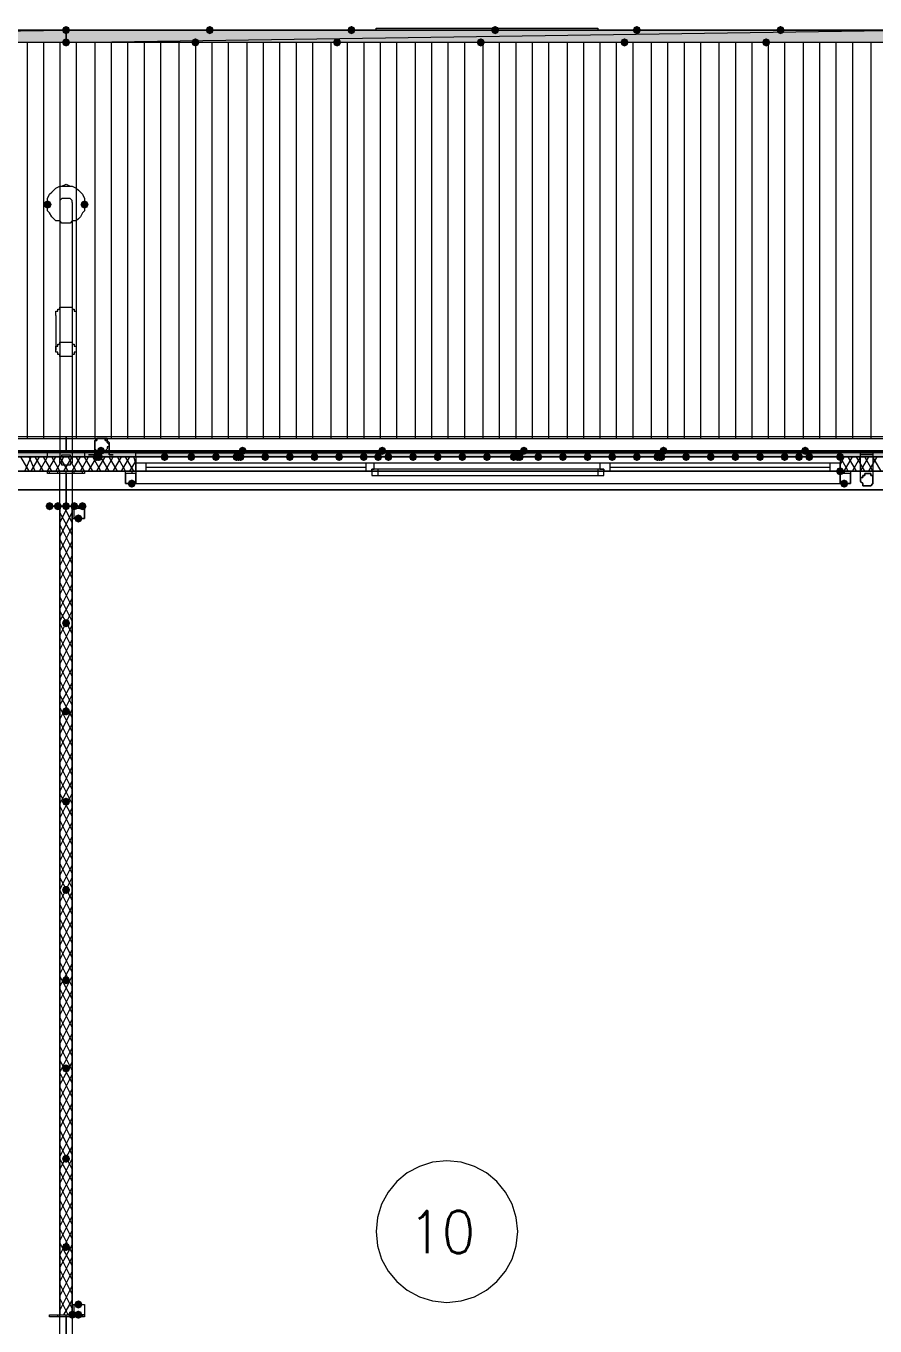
# Model space of a CAD drawing. Header units: millimetres. Extents: x 0 to 420, y 0 to 297.
# Drawn here: x 311.98 to 329.48, y 204.62 to 231.44 of the extents above; entities that cross this region are included whole.
import ezdxf

# ---------------------------------------------------------------- set-up
doc = ezdxf.new("R2010")
doc.units = ezdxf.units.MM
doc.styles.get("Standard").update_dxf_attribs({"font": 'STANDARD'})

msp = doc.modelspace()

# ---------------------------------------------------------------- hatches: boundary and pattern name
h = msp.add_hatch(color=7)
h.paths.add_polyline_path([(312.801, 231.097667), (295.402, 231.097667), (312.801, 231.351667)], flags=0)
h.paths.add_polyline_path([(295.402, 231.097667), (312.801, 231.351667), (295.402, 231.351667)], flags=0)
for color, points in [(254, [(312.885667, 231.351667), (312.860796, 231.291871), (312.801, 231.267), (312.741204, 231.291871), (312.716333, 231.351667), (312.741204, 231.411462), (312.801, 231.436333), (312.860796, 231.411463)]), (254, [(312.885667, 231.097667), (312.860796, 231.037871), (312.801, 231.013), (312.741204, 231.037871), (312.716333, 231.097667), (312.741204, 231.157462), (312.801, 231.182333), (312.860796, 231.157463)]), (254, [(315.552667, 231.097667), (315.527796, 231.037871), (315.468, 231.013), (315.408204, 231.037871), (315.383333, 231.097667), (315.408204, 231.157462), (315.468, 231.182333), (315.527796, 231.157463)]), (254, [(315.849, 231.351667), (315.824129, 231.291871), (315.764333, 231.267), (315.704538, 231.291871), (315.679667, 231.351667), (315.704537, 231.411462), (315.764333, 231.436333), (315.824129, 231.411463)]), (254, [(318.473667, 231.097667), (318.448796, 231.037871), (318.389, 231.013), (318.329204, 231.037871), (318.304333, 231.097667), (318.329204, 231.157462), (318.389, 231.182333), (318.448796, 231.157463)]), (254, [(318.77, 231.351667), (318.745129, 231.291871), (318.685333, 231.267), (318.625538, 231.291871), (318.600667, 231.351667), (318.625537, 231.411462), (318.685333, 231.436333), (318.745129, 231.411463)]), (254, [(321.437, 231.097667), (321.412129, 231.037871), (321.352333, 231.013), (321.292537, 231.037871), (321.267667, 231.097667), (321.292537, 231.157462), (321.352333, 231.182333), (321.412129, 231.157463)]), (254, [(321.733333, 231.351667), (321.708463, 231.291871), (321.648667, 231.267), (321.588871, 231.291871), (321.564, 231.351667), (321.588871, 231.411462), (321.648667, 231.436333), (321.708462, 231.411463)]), (254, [(324.400333, 231.097667), (324.375463, 231.037871), (324.315667, 231.013), (324.255871, 231.037871), (324.231, 231.097667), (324.255871, 231.157462), (324.315667, 231.182333), (324.375462, 231.157463)]), (254, [(324.654333, 231.351667), (324.629462, 231.291871), (324.569667, 231.267), (324.509871, 231.291871), (324.485, 231.351667), (324.509871, 231.411462), (324.569667, 231.436333), (324.629462, 231.411463)]), (254, [(327.321333, 231.097667), (327.296462, 231.037871), (327.236667, 231.013), (327.176871, 231.037871), (327.152, 231.097667), (327.176871, 231.157462), (327.236667, 231.182333), (327.296462, 231.157463)]), (254, [(327.617667, 231.351667), (327.592796, 231.291871), (327.533, 231.267), (327.473204, 231.291871), (327.448333, 231.351667), (327.473204, 231.411462), (327.533, 231.436333), (327.592796, 231.411463)]), (7, [(312.504667, 227.753333), (312.479796, 227.693537), (312.42, 227.668667), (312.360204, 227.693537), (312.335333, 227.753333), (312.360204, 227.813129), (312.42, 227.838), (312.479796, 227.813129)]), (7, [(313.266667, 227.753333), (313.241796, 227.693537), (313.182, 227.668667), (313.122204, 227.693537), (313.097333, 227.753333), (313.122204, 227.813129), (313.182, 227.838), (313.241796, 227.813129)]), (254, [(313.520667, 222.546333), (313.495796, 222.486537), (313.436, 222.461667), (313.376204, 222.486537), (313.351333, 222.546333), (313.376204, 222.606129), (313.436, 222.631), (313.495796, 222.606129)]), (254, [(313.520667, 222.546333), (313.495796, 222.486537), (313.436, 222.461667), (313.376204, 222.486537), (313.351333, 222.546333), (313.376204, 222.606129), (313.436, 222.631), (313.495796, 222.606129)]), (254, [(313.563, 222.546333), (313.538129, 222.486537), (313.478333, 222.461667), (313.418537, 222.486537), (313.393667, 222.546333), (313.418537, 222.606129), (313.478333, 222.631), (313.538129, 222.606129)]), (254, [(313.605333, 222.673333), (313.580462, 222.613537), (313.520667, 222.588667), (313.460871, 222.613537), (313.436, 222.673333), (313.460871, 222.733129), (313.520667, 222.758), (313.580462, 222.733129)]), (7, [(314.917667, 222.546333), (314.892796, 222.486537), (314.833, 222.461667), (314.773204, 222.486537), (314.748333, 222.546333), (314.773204, 222.606129), (314.833, 222.631), (314.892796, 222.606129)]), (7, [(315.468, 222.546333), (315.443129, 222.486537), (315.383333, 222.461667), (315.323538, 222.486537), (315.298667, 222.546333), (315.323537, 222.606129), (315.383333, 222.631), (315.443129, 222.606129)]), (7, [(315.976, 222.546333), (315.951129, 222.486537), (315.891333, 222.461667), (315.831537, 222.486537), (315.806667, 222.546333), (315.831537, 222.606129), (315.891333, 222.631), (315.951129, 222.606129)]), (254, [(316.399333, 222.546333), (316.374462, 222.486537), (316.314667, 222.461667), (316.254871, 222.486537), (316.23, 222.546333), (316.254871, 222.606129), (316.314667, 222.631), (316.374462, 222.606129)]), (254, [(316.441667, 222.546333), (316.416796, 222.486537), (316.357, 222.461667), (316.297204, 222.486537), (316.272333, 222.546333), (316.297204, 222.606129), (316.357, 222.631), (316.416796, 222.606129)]), (254, [(316.441667, 222.546333), (316.416796, 222.486537), (316.357, 222.461667), (316.297204, 222.486537), (316.272333, 222.546333), (316.297204, 222.606129), (316.357, 222.631), (316.416796, 222.606129)]), (7, [(316.484, 222.546333), (316.459129, 222.486537), (316.399333, 222.461667), (316.339538, 222.486537), (316.314667, 222.546333), (316.339537, 222.606129), (316.399333, 222.631), (316.459129, 222.606129)]), (254, [(316.526333, 222.673333), (316.501463, 222.613537), (316.441667, 222.588667), (316.381871, 222.613537), (316.357, 222.673333), (316.381871, 222.733129), (316.441667, 222.758), (316.501462, 222.733129)]), (7, [(316.992, 222.546333), (316.967129, 222.486537), (316.907333, 222.461667), (316.847538, 222.486537), (316.822667, 222.546333), (316.847537, 222.606129), (316.907333, 222.631), (316.967129, 222.606129)]), (7, [(317.5, 222.546333), (317.475129, 222.486537), (317.415333, 222.461667), (317.355537, 222.486537), (317.330667, 222.546333), (317.355537, 222.606129), (317.415333, 222.631), (317.475129, 222.606129)]), (7, [(318.008, 222.546333), (317.983129, 222.486537), (317.923333, 222.461667), (317.863538, 222.486537), (317.838667, 222.546333), (317.863537, 222.606129), (317.923333, 222.631), (317.983129, 222.606129)]), (7, [(318.516, 222.546333), (318.491129, 222.486537), (318.431333, 222.461667), (318.371537, 222.486537), (318.346667, 222.546333), (318.371537, 222.606129), (318.431333, 222.631), (318.491129, 222.606129)]), (7, [(319.024, 222.546333), (318.999129, 222.486537), (318.939333, 222.461667), (318.879537, 222.486537), (318.854667, 222.546333), (318.879537, 222.606129), (318.939333, 222.631), (318.999129, 222.606129)]), (254, [(319.320333, 222.546333), (319.295462, 222.486537), (319.235667, 222.461667), (319.175871, 222.486537), (319.151, 222.546333), (319.175871, 222.606129), (319.235667, 222.631), (319.295462, 222.606129)]), (254, [(319.320333, 222.546333), (319.295462, 222.486537), (319.235667, 222.461667), (319.175871, 222.486537), (319.151, 222.546333), (319.175871, 222.606129), (319.235667, 222.631), (319.295462, 222.606129)]), (254, [(319.320333, 222.546333), (319.295462, 222.486537), (319.235667, 222.461667), (319.175871, 222.486537), (319.151, 222.546333), (319.175871, 222.606129), (319.235667, 222.631), (319.295462, 222.606129)]), (254, [(319.405, 222.673333), (319.380129, 222.613537), (319.320333, 222.588667), (319.260538, 222.613537), (319.235667, 222.673333), (319.260537, 222.733129), (319.320333, 222.758), (319.380129, 222.733129)]), (7, [(319.532, 222.546333), (319.507129, 222.486537), (319.447333, 222.461667), (319.387538, 222.486537), (319.362667, 222.546333), (319.387537, 222.606129), (319.447333, 222.631), (319.507129, 222.606129)]), (7, [(320.04, 222.546333), (320.015129, 222.486537), (319.955333, 222.461667), (319.895538, 222.486537), (319.870667, 222.546333), (319.895537, 222.606129), (319.955333, 222.631), (320.015129, 222.606129)]), (7, [(320.548, 222.546333), (320.523129, 222.486537), (320.463333, 222.461667), (320.403537, 222.486537), (320.378667, 222.546333), (320.403537, 222.606129), (320.463333, 222.631), (320.523129, 222.606129)]), (7, [(321.056, 222.546333), (321.031129, 222.486537), (320.971333, 222.461667), (320.911538, 222.486537), (320.886667, 222.546333), (320.911537, 222.606129), (320.971333, 222.631), (321.031129, 222.606129)]), (7, [(321.564, 222.546333), (321.539129, 222.486537), (321.479333, 222.461667), (321.419537, 222.486537), (321.394667, 222.546333), (321.419537, 222.606129), (321.479333, 222.631), (321.539129, 222.606129)]), (7, [(322.114333, 222.546333), (322.089462, 222.486537), (322.029667, 222.461667), (321.969871, 222.486537), (321.945, 222.546333), (321.969871, 222.606129), (322.029667, 222.631), (322.089462, 222.606129)]), (254, [(322.199, 222.546333), (322.174129, 222.486537), (322.114333, 222.461667), (322.054537, 222.486537), (322.029667, 222.546333), (322.054537, 222.606129), (322.114333, 222.631), (322.174129, 222.606129)]), (254, [(322.241333, 222.546333), (322.216462, 222.486537), (322.156667, 222.461667), (322.096871, 222.486537), (322.072, 222.546333), (322.096871, 222.606129), (322.156667, 222.631), (322.216462, 222.606129)]), (254, [(322.241333, 222.546333), (322.216462, 222.486537), (322.156667, 222.461667), (322.096871, 222.486537), (322.072, 222.546333), (322.096871, 222.606129), (322.156667, 222.631), (322.216462, 222.606129)]), (254, [(322.326, 222.673333), (322.301129, 222.613537), (322.241333, 222.588667), (322.181537, 222.613537), (322.156667, 222.673333), (322.181537, 222.733129), (322.241333, 222.758), (322.301129, 222.733129)]), (7, [(322.622333, 222.546333), (322.597462, 222.486537), (322.537667, 222.461667), (322.477871, 222.486537), (322.453, 222.546333), (322.477871, 222.606129), (322.537667, 222.631), (322.597462, 222.606129)]), (7, [(323.130333, 222.546333), (323.105462, 222.486537), (323.045667, 222.461667), (322.985871, 222.486537), (322.961, 222.546333), (322.985871, 222.606129), (323.045667, 222.631), (323.105462, 222.606129)]), (7, [(323.638333, 222.546333), (323.613462, 222.486537), (323.553667, 222.461667), (323.493871, 222.486537), (323.469, 222.546333), (323.493871, 222.606129), (323.553667, 222.631), (323.613462, 222.606129)]), (7, [(324.146333, 222.546333), (324.121463, 222.486537), (324.061667, 222.461667), (324.001871, 222.486537), (323.977, 222.546333), (324.001871, 222.606129), (324.061667, 222.631), (324.121462, 222.606129)]), (7, [(324.654333, 222.546333), (324.629462, 222.486537), (324.569667, 222.461667), (324.509871, 222.486537), (324.485, 222.546333), (324.509871, 222.606129), (324.569667, 222.631), (324.629462, 222.606129)]), (254, [(325.077667, 222.546333), (325.052796, 222.486537), (324.993, 222.461667), (324.933204, 222.486537), (324.908333, 222.546333), (324.933204, 222.606129), (324.993, 222.631), (325.052796, 222.606129)]), (254, [(325.12, 222.546333), (325.095129, 222.486537), (325.035333, 222.461667), (324.975537, 222.486537), (324.950667, 222.546333), (324.975537, 222.606129), (325.035333, 222.631), (325.095129, 222.606129)]), (254, [(325.12, 222.546333), (325.095129, 222.486537), (325.035333, 222.461667), (324.975537, 222.486537), (324.950667, 222.546333), (324.975537, 222.606129), (325.035333, 222.631), (325.095129, 222.606129)]), (7, [(325.162333, 222.546333), (325.137462, 222.486537), (325.077667, 222.461667), (325.017871, 222.486537), (324.993, 222.546333), (325.017871, 222.606129), (325.077667, 222.631), (325.137462, 222.606129)]), (254, [(325.204667, 222.673333), (325.179796, 222.613537), (325.12, 222.588667), (325.060204, 222.613537), (325.035333, 222.673333), (325.060204, 222.733129), (325.12, 222.758), (325.179796, 222.733129)]), (7, [(325.670333, 222.546333), (325.645463, 222.486537), (325.585667, 222.461667), (325.525871, 222.486537), (325.501, 222.546333), (325.525871, 222.606129), (325.585667, 222.631), (325.645462, 222.606129)]), (7, [(326.178333, 222.546333), (326.153462, 222.486537), (326.093667, 222.461667), (326.033871, 222.486537), (326.009, 222.546333), (326.033871, 222.606129), (326.093667, 222.631), (326.153462, 222.606129)]), (7, [(326.686333, 222.546333), (326.661462, 222.486537), (326.601667, 222.461667), (326.541871, 222.486537), (326.517, 222.546333), (326.541871, 222.606129), (326.601667, 222.631), (326.661462, 222.606129)]), (7, [(327.194333, 222.546333), (327.169462, 222.486537), (327.109667, 222.461667), (327.049871, 222.486537), (327.025, 222.546333), (327.049871, 222.606129), (327.109667, 222.631), (327.169462, 222.606129)]), (7, [(327.702333, 222.546333), (327.677462, 222.486537), (327.617667, 222.461667), (327.557871, 222.486537), (327.533, 222.546333), (327.557871, 222.606129), (327.617667, 222.631), (327.677462, 222.606129)]), (254, [(327.998667, 222.546333), (327.973796, 222.486537), (327.914, 222.461667), (327.854204, 222.486537), (327.829333, 222.546333), (327.854204, 222.606129), (327.914, 222.631), (327.973796, 222.606129)]), (254, [(327.998667, 222.546333), (327.973796, 222.486537), (327.914, 222.461667), (327.854204, 222.486537), (327.829333, 222.546333), (327.854204, 222.606129), (327.914, 222.631), (327.973796, 222.606129)]), (254, [(327.998667, 222.546333), (327.973796, 222.486537), (327.914, 222.461667), (327.854204, 222.486537), (327.829333, 222.546333), (327.854204, 222.606129), (327.914, 222.631), (327.973796, 222.606129)]), (254, [(328.125667, 222.673333), (328.100796, 222.613537), (328.041, 222.588667), (327.981204, 222.613537), (327.956333, 222.673333), (327.981204, 222.733129), (328.041, 222.758), (328.100796, 222.733129)]), (7, [(328.210333, 222.546333), (328.185462, 222.486537), (328.125667, 222.461667), (328.065871, 222.486537), (328.041, 222.546333), (328.065871, 222.606129), (328.125667, 222.631), (328.185462, 222.606129)]), (7, [(328.845333, 222.546333), (328.820462, 222.486537), (328.760667, 222.461667), (328.700871, 222.486537), (328.676, 222.546333), (328.700871, 222.606129), (328.760667, 222.631), (328.820462, 222.606129)]), (7, [(328.845333, 222.25), (328.820462, 222.190204), (328.760667, 222.165333), (328.700871, 222.190204), (328.676, 222.25), (328.700871, 222.309796), (328.760667, 222.334667), (328.820462, 222.309796)]), (7, [(314.240333, 221.996), (314.215463, 221.936204), (314.155667, 221.911333), (314.095871, 221.936204), (314.071, 221.996), (314.095871, 222.055796), (314.155667, 222.080667), (314.215462, 222.055796)]), (7, [(328.93, 221.996), (328.905129, 221.936204), (328.845333, 221.911333), (328.785538, 221.936204), (328.760667, 221.996), (328.785537, 222.055796), (328.845333, 222.080667), (328.905129, 222.055796)]), (7, [(312.547, 221.530333), (312.522129, 221.470537), (312.462333, 221.445667), (312.402537, 221.470537), (312.377667, 221.530333), (312.402537, 221.590129), (312.462333, 221.615), (312.522129, 221.590129)]), (7, [(312.716333, 221.530333), (312.691462, 221.470537), (312.631667, 221.445667), (312.571871, 221.470537), (312.547, 221.530333), (312.571871, 221.590129), (312.631667, 221.615), (312.691462, 221.590129)]), (7, [(312.885667, 221.530333), (312.860796, 221.470537), (312.801, 221.445667), (312.741204, 221.470537), (312.716333, 221.530333), (312.741204, 221.590129), (312.801, 221.615), (312.860796, 221.590129)]), (7, [(313.055, 221.530333), (313.030129, 221.470537), (312.970333, 221.445667), (312.910538, 221.470537), (312.885667, 221.530333), (312.910537, 221.590129), (312.970333, 221.615), (313.030129, 221.590129)]), (7, [(313.224333, 221.530333), (313.199462, 221.470537), (313.139667, 221.445667), (313.079871, 221.470537), (313.055, 221.530333), (313.079871, 221.590129), (313.139667, 221.615), (313.199462, 221.590129)]), (7, [(313.139667, 221.276333), (313.114796, 221.216537), (313.055, 221.191667), (312.995204, 221.216537), (312.970333, 221.276333), (312.995204, 221.336129), (313.055, 221.361), (313.114796, 221.336129)]), (7, [(312.885667, 219.117333), (312.860796, 219.057537), (312.801, 219.032667), (312.741204, 219.057537), (312.716333, 219.117333), (312.741204, 219.177129), (312.801, 219.202), (312.860796, 219.177129)]), (7, [(312.885667, 217.297), (312.860796, 217.237204), (312.801, 217.212333), (312.741204, 217.237204), (312.716333, 217.297), (312.741204, 217.356796), (312.801, 217.381667), (312.860796, 217.356796)]), (7, [(312.885667, 215.434333), (312.860796, 215.374537), (312.801, 215.349667), (312.741204, 215.374537), (312.716333, 215.434333), (312.741204, 215.494129), (312.801, 215.519), (312.860796, 215.494129)]), (7, [(312.885667, 213.614), (312.860796, 213.554204), (312.801, 213.529333), (312.741204, 213.554204), (312.716333, 213.614), (312.741204, 213.673796), (312.801, 213.698667), (312.860796, 213.673796)]), (7, [(312.885667, 211.751333), (312.860796, 211.691537), (312.801, 211.666667), (312.741204, 211.691537), (312.716333, 211.751333), (312.741204, 211.811129), (312.801, 211.836), (312.860796, 211.811129)]), (7, [(312.885667, 209.931), (312.860796, 209.871204), (312.801, 209.846333), (312.741204, 209.871204), (312.716333, 209.931), (312.741204, 209.990796), (312.801, 210.015667), (312.860796, 209.990796)]), (7, [(312.885667, 208.068333), (312.860796, 208.008537), (312.801, 207.983667), (312.741204, 208.008537), (312.716333, 208.068333), (312.741204, 208.128129), (312.801, 208.153), (312.860796, 208.128129)]), (7, [(312.885667, 206.248), (312.860796, 206.188204), (312.801, 206.163333), (312.741204, 206.188204), (312.716333, 206.248), (312.741204, 206.307796), (312.801, 206.332667), (312.860796, 206.307796)]), (7, [(313.012667, 204.851), (312.987796, 204.791204), (312.928, 204.766333), (312.868204, 204.791204), (312.843333, 204.851), (312.868204, 204.910796), (312.928, 204.935667), (312.987796, 204.910796)]), (7, [(313.139667, 205.062667), (313.114796, 205.002871), (313.055, 204.978), (312.995204, 205.002871), (312.970333, 205.062667), (312.995204, 205.122462), (313.055, 205.147333), (313.114796, 205.122463)]), (7, [(313.139667, 204.851), (313.114796, 204.791204), (313.055, 204.766333), (312.995204, 204.791204), (312.970333, 204.851), (312.995204, 204.910796), (313.055, 204.935667), (313.114796, 204.910796)])]:
    msp.add_hatch(color=color).paths.add_polyline_path(points, flags=0)
h = msp.add_hatch(color=7)
h.paths.add_polyline_path([(330.2, 231.097667), (312.801, 231.097667), (330.2, 231.351667)], flags=0)
h.paths.add_polyline_path([(312.801, 231.097667), (330.2, 231.351667), (312.801, 231.351667)], flags=0)
h = msp.add_hatch(color=7)
h.paths.add_polyline_path([(120.904, 222.673333), (382.947333, 222.673333), (120.904, 222.546333)], flags=0)
h.paths.add_polyline_path([(382.947333, 222.673333), (120.904, 222.546333), (382.947333, 222.546333)], flags=0)

# ---------------------------------------------------------------- linework, layer by layer
at = {"color": 7, "lineweight": 0}
for points in [[(364.955667, 231.351667), (364.955667, 231.097667), (347.599, 231.097667), (347.599, 231.351667), (347.599, 231.097667), (330.2, 231.097667), (330.2, 231.351667), (330.2, 231.097667), (312.801, 231.097667), (312.801, 231.351667), (312.801, 231.097667), (295.402, 231.097667), (295.402, 231.351667), (278.045333, 231.351667), (278.045333, 231.097667), (295.402, 231.097667), (295.402, 231.351667), (312.801, 231.351667), (330.2, 231.351667), (347.599, 231.351667)], [(312.801, 231.097667), (295.402, 231.097667), (312.801, 231.351667)], [(295.402, 231.097667), (312.801, 231.351667), (295.402, 231.351667)], [(330.2, 231.097667), (312.801, 231.097667), (330.2, 231.351667)], [(312.801, 231.097667), (330.2, 231.351667), (312.801, 231.351667)], [(323.765333, 231.394), (323.765333, 231.351667), (319.193333, 231.351667), (319.193333, 231.394)], [(382.947333, 230.505), (382.947333, 231.097667), (120.904, 231.097667), (120.904, 230.505), (120.904, 223.52), (120.904, 222.927333), (382.947333, 222.927333), (382.947333, 223.52)], [(312.885667, 227.372333), (312.801, 227.372333), (312.716333, 227.372333), (312.674, 227.414667), (312.589333, 227.414667), (312.547, 227.457), (312.504667, 227.499333), (312.462333, 227.584), (312.42, 227.626333), (312.42, 227.711), (312.42, 227.753333), (312.42, 227.838), (312.42, 227.880333), (312.462333, 227.965), (312.504667, 228.007333), (312.547, 228.049667), (312.589333, 228.092), (312.674, 228.134333), (312.716333, 228.134333), (312.801, 228.134333), (312.885667, 228.134333), (312.928, 228.134333), (313.012667, 228.092), (313.055, 228.049667), (313.097333, 228.007333), (313.139667, 227.965), (313.182, 227.880333), (313.182, 227.838), (313.182, 227.753333), (313.182, 227.711), (313.182, 227.626333), (313.139667, 227.584), (313.097333, 227.499333), (313.055, 227.457), (313.012667, 227.414667), (312.928, 227.414667)], [(312.843333, 224.620667), (312.801, 224.620667), (312.758667, 224.620667), (312.716333, 224.620667), (312.674, 224.620667), (312.674, 224.663), (312.631667, 224.663), (312.631667, 224.705333), (312.589333, 224.705333), (312.589333, 224.747667), (312.589333, 224.79), (312.589333, 224.832333), (312.631667, 224.832333), (312.631667, 224.874667), (312.674, 224.874667), (312.674, 224.917), (312.716333, 224.917), (312.758667, 224.917), (312.801, 224.917), (312.843333, 224.917), (312.885667, 224.917), (312.928, 224.917), (312.928, 224.874667), (312.970333, 224.874667), (312.970333, 224.832333), (313.012667, 224.832333), (313.012667, 224.79), (313.012667, 224.747667), (313.012667, 224.705333), (312.970333, 224.705333), (312.970333, 224.663), (312.928, 224.663), (312.928, 224.620667), (312.885667, 224.620667)], [(312.801, 222.631), (295.402, 222.631), (295.402, 222.969667), (312.801, 222.969667)], [(330.2, 222.631), (312.801, 222.631), (312.801, 222.969667), (330.2, 222.969667)], [(313.266667, 222.588667), (313.393667, 222.588667), (313.393667, 222.800333), (313.393667, 222.842667), (313.393667, 222.885), (313.436, 222.927333), (313.478333, 222.927333), (313.520667, 222.927333), (313.563, 222.927333), (313.605333, 222.927333), (313.647667, 222.927333), (313.647667, 222.885), (313.69, 222.842667), (313.69, 222.800333), (313.69, 222.588667), (313.774667, 222.588667), (313.69, 222.588667), (313.69, 222.800333), (313.647667, 222.842667), (313.647667, 222.885), (313.605333, 222.885), (313.605333, 222.927333), (313.563, 222.927333), (313.520667, 222.927333), (313.478333, 222.927333), (313.436, 222.927333), (313.436, 222.885), (313.393667, 222.885), (313.393667, 222.842667), (313.393667, 222.800333), (313.393667, 222.588667), (313.266667, 222.588667), (313.393667, 222.588667), (313.393667, 222.800333), (313.393667, 222.842667), (313.393667, 222.885), (313.436, 222.927333), (313.478333, 222.927333), (313.520667, 222.927333), (313.563, 222.927333), (313.605333, 222.927333), (313.647667, 222.927333), (313.647667, 222.885), (313.69, 222.842667), (313.69, 222.800333), (313.69, 222.588667), (313.774667, 222.588667), (313.69, 222.588667), (313.69, 222.800333), (313.647667, 222.842667), (313.647667, 222.885), (313.605333, 222.885), (313.605333, 222.927333), (313.563, 222.927333), (313.520667, 222.927333), (313.478333, 222.927333), (313.436, 222.927333), (313.436, 222.885), (313.393667, 222.885), (313.393667, 222.842667), (313.393667, 222.800333), (313.393667, 222.588667), (313.266667, 222.588667), (313.393667, 222.588667), (313.393667, 222.800333), (313.393667, 222.842667), (313.393667, 222.885), (313.436, 222.885), (313.436, 222.927333), (313.478333, 222.927333), (313.520667, 222.927333), (313.563, 222.927333), (313.605333, 222.927333), (313.605333, 222.885), (313.647667, 222.885), (313.647667, 222.842667), (313.69, 222.800333), (313.69, 222.588667), (313.774667, 222.588667), (313.69, 222.588667), (313.69, 222.800333), (313.69, 222.842667), (313.647667, 222.885), (313.647667, 222.927333), (313.605333, 222.927333), (313.563, 222.927333), (313.520667, 222.927333), (313.478333, 222.927333), (313.436, 222.927333), (313.393667, 222.885), (313.393667, 222.842667), (313.393667, 222.800333), (313.393667, 222.588667)], [(313.69, 222.800333), (313.69, 222.758), (313.647667, 222.758), (313.647667, 222.715667), (313.605333, 222.673333), (313.563, 222.673333), (313.520667, 222.631), (313.478333, 222.673333), (313.436, 222.673333), (313.393667, 222.715667), (313.393667, 222.758), (313.393667, 222.800333), (313.393667, 222.842667), (313.393667, 222.885), (313.436, 222.885), (313.436, 222.927333), (313.478333, 222.927333), (313.520667, 222.927333), (313.563, 222.927333), (313.605333, 222.927333), (313.605333, 222.885), (313.647667, 222.885), (313.647667, 222.842667)], [(313.393667, 222.800333), (313.393667, 222.842667), (313.393667, 222.885), (313.436, 222.885), (313.436, 222.927333), (313.478333, 222.927333), (313.520667, 222.927333), (313.563, 222.927333), (313.605333, 222.927333), (313.605333, 222.885), (313.647667, 222.885), (313.647667, 222.842667), (313.69, 222.800333), (313.69, 222.758), (313.647667, 222.758), (313.647667, 222.715667), (313.605333, 222.673333), (313.563, 222.673333), (313.520667, 222.631), (313.478333, 222.673333), (313.436, 222.673333), (313.393667, 222.715667), (313.393667, 222.758)], [(120.904, 222.673333), (382.947333, 222.673333), (120.904, 222.546333)], [(382.947333, 222.673333), (120.904, 222.546333), (382.947333, 222.546333)], [(120.904, 222.673333), (120.904, 222.546333), (382.947333, 222.546333), (382.947333, 222.673333)], [(329.184, 222.631), (329.226333, 222.631), (329.268667, 222.631), (329.311, 222.631), (329.353333, 222.631), (329.395667, 222.631), (329.438, 222.631), (329.438, 222.588667), (329.395667, 222.588667), (329.353333, 222.588667), (329.311, 222.588667), (329.268667, 222.588667), (329.226333, 222.588667), (329.184, 222.588667)], [(312.843333, 222.377), (312.801, 222.377), (312.758667, 222.377), (312.716333, 222.377), (312.716333, 222.419333), (312.674, 222.419333), (312.674, 222.461667), (312.674, 222.504), (312.674, 222.546333), (312.716333, 222.546333), (312.716333, 222.588667), (312.758667, 222.588667), (312.801, 222.588667), (312.843333, 222.588667), (312.885667, 222.588667), (312.885667, 222.546333), (312.928, 222.546333), (312.928, 222.504), (312.928, 222.461667), (312.928, 222.419333), (312.885667, 222.419333), (312.885667, 222.377)], [(314.240333, 222.25), (314.240333, 222.419333)], [(328.760667, 222.25), (328.760667, 222.419333)], [(394.335, 222.25), (260.265333, 222.25), (260.265333, 191.219667), (243.586, 191.219667), (243.586, 222.25), (109.516333, 222.25), (109.516333, 105.579333), (243.586, 105.579333), (243.586, 136.609667), (260.265333, 136.609667), (260.265333, 105.579333), (394.335, 105.579333)], [(313.182, 221.530333), (312.42, 221.530333), (312.801, 221.530333), (312.801, 222.207667), (312.42, 222.207667), (312.42, 222.25), (313.182, 222.25), (313.182, 222.207667), (312.801, 222.207667), (312.801, 221.530333)], [(314.028667, 222.25), (314.240333, 222.25), (314.240333, 221.996), (314.028667, 221.996)], [(314.028667, 222.207667), (314.028667, 221.996), (314.240333, 221.996), (314.240333, 222.207667)], [(319.108667, 222.165333), (319.235667, 222.165333), (319.235667, 222.292333), (319.108667, 222.292333)], [(323.892333, 222.292333), (323.765333, 222.292333), (323.765333, 222.165333), (323.892333, 222.165333)], [(328.760667, 222.25), (328.972333, 222.25), (328.972333, 221.996), (328.760667, 221.996)], [(328.760667, 222.207667), (328.760667, 221.996), (328.972333, 221.996), (328.972333, 222.207667)], [(329.184, 222.080667), (329.184, 222.038333), (329.226333, 221.996), (329.226333, 221.953667), (329.268667, 221.953667), (329.311, 221.953667), (329.353333, 221.953667), (329.395667, 221.953667), (329.438, 221.996), (329.438, 222.038333), (329.438, 222.080667), (329.438, 222.123), (329.438, 222.165333), (329.395667, 222.165333), (329.395667, 222.207667), (329.353333, 222.207667), (329.311, 222.207667), (329.268667, 222.207667), (329.268667, 222.165333), (329.226333, 222.165333), (329.226333, 222.123), (329.184, 222.123), (329.184, 222.080667), (329.184, 222.123), (329.226333, 222.123), (329.226333, 222.165333), (329.268667, 222.165333), (329.268667, 222.207667), (329.311, 222.207667), (329.353333, 222.207667), (329.395667, 222.207667), (329.395667, 222.165333), (329.438, 222.165333), (329.438, 222.123), (329.438, 222.080667), (329.438, 222.038333), (329.438, 221.996), (329.395667, 221.953667), (329.353333, 221.953667), (329.311, 221.953667), (329.268667, 221.953667), (329.226333, 221.953667), (329.226333, 221.996), (329.184, 222.038333)], [(329.438, 222.080667), (329.438, 222.038333), (329.438, 221.996), (329.395667, 221.953667), (329.353333, 221.953667), (329.311, 221.953667), (329.268667, 221.953667), (329.226333, 221.953667), (329.226333, 221.996), (329.184, 222.038333), (329.184, 222.080667), (329.184, 222.123), (329.226333, 222.123), (329.226333, 222.165333), (329.268667, 222.165333), (329.268667, 222.207667), (329.311, 222.207667), (329.353333, 222.207667), (329.395667, 222.207667), (329.395667, 222.165333), (329.438, 222.165333), (329.438, 222.123)], [(243.586, 221.869), (243.586, 191.219667), (260.265333, 191.219667), (260.265333, 221.869), (393.954, 221.869), (393.954, 105.918), (260.265333, 105.918), (260.265333, 136.609667), (243.586, 136.609667), (243.586, 105.918), (109.897333, 105.918), (109.897333, 221.869)], [(312.928, 204.851), (312.928, 221.530333), (312.674, 221.530333), (312.674, 204.851)], [(313.182, 221.530333), (312.928, 221.530333), (312.928, 221.276333), (313.182, 221.276333)], [(313.182, 221.488), (313.182, 221.276333), (312.970333, 221.276333), (312.970333, 221.488)], [(313.182, 204.851), (312.970333, 204.851), (312.970333, 205.062667), (313.182, 205.062667), (313.182, 204.851), (312.928, 204.851), (312.928, 205.062667), (313.182, 205.062667)], [(313.182, 204.131333), (312.462333, 204.131333), (312.462333, 204.173667), (312.801, 204.173667), (312.801, 204.808667), (312.462333, 204.808667), (312.462333, 204.851), (313.182, 204.851), (313.182, 204.808667), (312.801, 204.808667), (312.801, 204.173667), (313.182, 204.173667)]]:
    msp.add_lwpolyline(points, close=True, dxfattribs=at)
for points in [[(312.801, 231.351667), (295.402, 231.351667)], [(330.2, 231.351667), (312.801, 231.351667)], [(319.193333, 231.351667), (319.193333, 231.394), (323.765333, 231.394)], [(312.42, 227.753333), (312.42, 227.838), (312.42, 227.880333), (312.462333, 227.965), (312.504667, 228.007333), (312.547, 228.049667), (312.589333, 228.092), (312.674, 228.134333), (312.716333, 228.134333), (312.801, 228.176667), (312.885667, 228.134333), (312.928, 228.134333), (313.012667, 228.092), (313.055, 228.049667), (313.097333, 228.007333), (313.139667, 227.965), (313.182, 227.880333), (313.182, 227.838), (313.182, 227.753333)], [(312.928, 227.795667), (312.928, 227.838), (312.885667, 227.880333), (312.843333, 227.880333), (312.801, 227.880333), (312.758667, 227.880333), (312.716333, 227.880333), (312.674, 227.838), (312.674, 227.795667)], [(312.674, 227.795667), (312.674, 222.504)], [(312.928, 227.795667), (312.928, 222.504)], [(312.589333, 225.467333), (312.589333, 225.509667), (312.589333, 225.552), (312.631667, 225.552), (312.631667, 225.594333), (312.674, 225.594333), (312.674, 225.636667), (312.716333, 225.636667), (312.758667, 225.636667), (312.801, 225.636667), (312.843333, 225.636667), (312.885667, 225.636667), (312.928, 225.636667), (312.928, 225.594333), (312.970333, 225.594333), (312.970333, 225.552), (313.012667, 225.552), (313.012667, 225.509667), (313.012667, 225.467333)], [(312.589333, 225.467333), (312.589333, 224.747667)], [(313.012667, 225.467333), (313.012667, 224.747667)], [(313.182, 222.631), (313.139667, 222.631), (313.097333, 222.631), (313.055, 222.631), (313.012667, 222.631), (312.928, 222.631), (312.885667, 222.631), (312.801, 222.631), (312.716333, 222.631), (312.674, 222.631), (312.589333, 222.631), (312.547, 222.631), (312.504667, 222.631), (312.462333, 222.631), (312.42, 222.631)], [(313.182, 222.631), (313.182, 222.546333), (313.139667, 222.546333), (313.097333, 222.546333), (313.055, 222.546333), (313.012667, 222.546333), (312.928, 222.546333), (312.885667, 222.546333), (312.801, 222.546333), (312.716333, 222.546333), (312.674, 222.546333), (312.589333, 222.546333), (312.547, 222.546333), (312.504667, 222.546333), (312.462333, 222.546333), (312.42, 222.546333), (312.42, 222.631)], [(314.240333, 222.546333), (314.240333, 222.631), (328.760667, 222.631), (328.760667, 222.546333)], [(329.184, 222.080667), (329.184, 222.631)], [(329.438, 222.631), (329.438, 222.080667)], [(120.904, 222.546333), (382.947333, 222.546333), (120.904, 222.546333), (382.947333, 222.546333)], [(120.904, 222.546333), (382.947333, 222.546333)], [(120.904, 222.546333), (382.947333, 222.546333)], [(314.240333, 222.546333), (311.361667, 222.546333)], [(312.039, 222.25), (311.869667, 222.546333)], [(311.954333, 222.25), (312.081333, 222.546333)], [(312.166, 222.25), (312.039, 222.546333)], [(312.081333, 222.25), (312.250667, 222.546333)], [(312.335333, 222.25), (312.166, 222.546333)], [(312.250667, 222.25), (312.42, 222.546333)], [(312.504667, 222.25), (312.335333, 222.546333)], [(312.42, 222.25), (312.589333, 222.546333)], [(312.674, 222.25), (312.504667, 222.546333)], [(312.589333, 222.25), (312.758667, 222.546333)], [(312.843333, 222.25), (312.674, 222.546333)], [(312.758667, 222.25), (312.928, 222.546333)], [(313.012667, 222.25), (312.843333, 222.546333)], [(312.928, 222.25), (313.097333, 222.546333)], [(313.182, 222.25), (313.012667, 222.546333)], [(313.097333, 222.25), (313.266667, 222.546333)], [(313.351333, 222.25), (313.182, 222.546333)], [(313.266667, 222.25), (313.436, 222.546333)], [(313.520667, 222.25), (313.351333, 222.546333)], [(313.436, 222.25), (313.605333, 222.546333)], [(313.69, 222.25), (313.520667, 222.546333)], [(313.605333, 222.25), (313.774667, 222.546333)], [(313.859333, 222.25), (313.69, 222.546333)], [(313.774667, 222.25), (313.944, 222.546333)], [(314.028667, 222.25), (313.859333, 222.546333)], [(313.944, 222.25), (314.113333, 222.546333)], [(314.198, 222.25), (314.028667, 222.546333)], [(314.113333, 222.25), (314.240333, 222.461667)], [(314.240333, 222.419333), (314.198, 222.546333)], [(314.240333, 222.546333), (314.240333, 222.419333), (314.240333, 222.25)], [(314.240333, 222.546333), (314.240333, 222.419333)], [(314.240333, 222.25), (314.452, 222.25), (314.452, 222.419333), (314.240333, 222.419333)], [(318.981667, 222.419333), (314.452, 222.419333)], [(314.452, 222.334667), (318.981667, 222.334667)], [(319.066333, 222.419333), (318.981667, 222.419333), (318.981667, 222.25), (319.066333, 222.25)], [(319.066333, 222.25), (319.108667, 222.25), (319.108667, 222.292333), (319.151, 222.292333), (319.151, 222.419333), (319.066333, 222.419333)], [(323.807667, 222.419333), (319.151, 222.419333)], [(323.934667, 222.419333), (323.807667, 222.419333), (323.807667, 222.292333), (323.892333, 222.292333), (323.892333, 222.25), (323.934667, 222.25)], [(323.934667, 222.25), (324.019333, 222.25), (324.019333, 222.419333), (323.934667, 222.419333)], [(328.549, 222.419333), (324.019333, 222.419333)], [(324.019333, 222.334667), (328.549, 222.334667)], [(328.760667, 222.419333), (328.549, 222.419333), (328.549, 222.25), (328.760667, 222.25)], [(328.760667, 222.377), (328.845333, 222.546333)], [(328.93, 222.25), (328.760667, 222.546333)], [(328.760667, 222.546333), (328.760667, 222.419333), (328.760667, 222.25)], [(328.760667, 222.546333), (328.760667, 222.419333)], [(331.639333, 222.546333), (328.760667, 222.546333)], [(328.845333, 222.25), (329.014667, 222.546333)], [(329.099333, 222.25), (328.93, 222.546333)], [(329.014667, 222.25), (329.184, 222.546333)], [(329.268667, 222.25), (329.099333, 222.546333)], [(329.184, 222.25), (329.353333, 222.546333)], [(329.438, 222.25), (329.268667, 222.546333)], [(329.353333, 222.25), (329.522667, 222.546333)], [(329.607333, 222.25), (329.438, 222.546333)], [(311.361667, 222.25), (314.240333, 222.25)], [(312.462333, 222.207667), (312.462333, 222.25)], [(312.631667, 222.207667), (312.631667, 222.25)], [(312.801, 221.530333), (312.801, 222.25)], [(312.970333, 222.207667), (312.970333, 222.25)], [(313.139667, 222.207667), (313.139667, 222.25)], [(314.155667, 222.25), (314.155667, 222.207667)], [(321.479333, 222.25), (314.240333, 222.25), (314.240333, 222.123)], [(321.479333, 222.25), (314.240333, 222.25), (314.240333, 222.123)], [(314.240333, 222.25), (328.760667, 222.25)], [(314.240333, 222.123), (314.240333, 221.996), (321.479333, 221.996)], [(314.240333, 222.123), (314.240333, 221.996), (321.479333, 221.996)], [(314.452, 222.25), (318.981667, 222.25)], [(323.765333, 222.292333), (319.235667, 222.292333)], [(319.235667, 222.25), (323.765333, 222.25)], [(319.235667, 222.165333), (323.765333, 222.165333)], [(319.235667, 222.165333), (323.765333, 222.165333)], [(328.760667, 222.123), (328.760667, 222.25), (321.479333, 222.25)], [(328.760667, 222.123), (328.760667, 222.25), (321.479333, 222.25)], [(321.479333, 221.996), (328.760667, 221.996), (328.760667, 222.123)], [(321.479333, 221.996), (328.760667, 221.996), (328.760667, 222.123)], [(324.019333, 222.25), (328.549, 222.25)], [(328.760667, 222.25), (331.639333, 222.25)], [(328.845333, 222.25), (328.845333, 222.207667)], [(312.674, 221.445667), (312.674, 221.530333)], [(312.674, 221.191667), (312.843333, 221.530333)], [(312.928, 221.191667), (312.758667, 221.530333)], [(312.928, 221.488), (312.928, 221.530333)], [(313.055, 221.530333), (313.055, 221.488)], [(312.674, 220.895333), (312.928, 221.403333)], [(312.928, 220.937667), (312.674, 221.403333)], [(312.928, 220.641333), (312.674, 221.149333)], [(312.674, 220.599), (312.928, 221.107)], [(312.928, 220.345), (312.674, 220.853)], [(312.674, 220.302667), (312.928, 220.810667)], [(312.928, 220.048667), (312.674, 220.556667)], [(312.674, 220.006333), (312.928, 220.514333)], [(312.928, 219.752333), (312.674, 220.260333)], [(312.674, 219.71), (312.928, 220.218)], [(312.928, 219.456), (312.674, 219.964)], [(312.674, 219.413667), (312.928, 219.921667)], [(312.928, 219.159667), (312.674, 219.667667)], [(312.674, 219.159667), (312.928, 219.625333)], [(312.674, 218.863333), (312.928, 219.371333)], [(312.928, 218.905667), (312.674, 219.371333)], [(312.928, 218.609333), (312.674, 219.117333)], [(312.674, 218.567), (312.928, 219.075)], [(312.928, 218.313), (312.674, 218.821)], [(312.674, 218.270667), (312.928, 218.778667)], [(312.928, 218.016667), (312.674, 218.524667)], [(312.674, 217.974333), (312.928, 218.482333)], [(312.928, 217.720333), (312.674, 218.228333)], [(312.674, 217.678), (312.928, 218.186)], [(312.928, 217.424), (312.674, 217.932)], [(312.674, 217.424), (312.928, 217.889667)], [(312.674, 217.127667), (312.928, 217.635667)], [(312.928, 217.17), (312.674, 217.635667)], [(312.928, 216.873667), (312.674, 217.381667)], [(312.674, 216.831333), (312.928, 217.339333)], [(312.928, 216.577333), (312.674, 217.085333)], [(312.674, 216.535), (312.928, 217.043)], [(312.928, 216.281), (312.674, 216.789)], [(312.674, 216.238667), (312.928, 216.746667)], [(312.928, 215.984667), (312.674, 216.492667)], [(312.674, 215.942333), (312.928, 216.450333)], [(312.928, 215.688333), (312.674, 216.196333)], [(312.674, 215.646), (312.928, 216.154)], [(312.928, 215.392), (312.674, 215.9)], [(312.674, 215.392), (312.928, 215.857667)], [(312.674, 215.095667), (312.928, 215.603667)], [(312.928, 215.138), (312.674, 215.603667)], [(312.928, 214.841667), (312.674, 215.349667)], [(312.674, 214.799333), (312.928, 215.307333)], [(312.928, 214.545333), (312.674, 215.053333)], [(312.674, 214.503), (312.928, 215.011)], [(312.928, 214.249), (312.674, 214.757)], [(312.674, 214.206667), (312.928, 214.714667)], [(312.928, 213.952667), (312.674, 214.460667)], [(312.674, 213.910333), (312.928, 214.418333)], [(312.928, 213.656333), (312.674, 214.164333)], [(312.674, 213.614), (312.928, 214.122)], [(312.674, 213.36), (312.928, 213.868)], [(312.928, 213.402333), (312.674, 213.868)], [(312.928, 213.106), (312.674, 213.614)], [(312.674, 213.063667), (312.928, 213.571667)], [(312.928, 212.809667), (312.674, 213.317667)], [(312.674, 212.767333), (312.928, 213.275333)], [(312.928, 212.513333), (312.674, 213.021333)], [(312.674, 212.471), (312.928, 212.979)], [(312.928, 212.217), (312.674, 212.725)], [(312.674, 212.174667), (312.928, 212.682667)], [(312.928, 211.920667), (312.674, 212.428667)], [(312.674, 211.878333), (312.928, 212.386333)], [(312.928, 211.624333), (312.674, 212.132333)], [(312.674, 211.624333), (312.928, 212.09)], [(312.674, 211.328), (312.928, 211.836)], [(312.928, 211.370333), (312.674, 211.836)], [(312.928, 211.074), (312.674, 211.582)], [(312.674, 211.031667), (312.928, 211.539667)], [(312.928, 210.777667), (312.674, 211.285667)], [(312.674, 210.735333), (312.928, 211.243333)], [(312.928, 210.481333), (312.674, 210.989333)], [(312.674, 210.439), (312.928, 210.947)], [(312.928, 210.185), (312.674, 210.693)], [(312.674, 210.142667), (312.928, 210.650667)], [(312.928, 209.888667), (312.674, 210.396667)], [(312.674, 209.846333), (312.928, 210.354333)], [(312.928, 209.634667), (312.674, 210.100333)], [(312.674, 209.592333), (312.928, 210.058)], [(312.928, 209.338333), (312.674, 209.846333)], [(312.674, 209.296), (312.928, 209.804)], [(312.928, 209.042), (312.674, 209.55)], [(312.674, 208.999667), (312.928, 209.507667)], [(312.928, 208.745667), (312.674, 209.253667)], [(312.674, 208.703333), (312.928, 209.211333)], [(312.928, 208.449333), (312.674, 208.957333)], [(312.674, 208.407), (312.928, 208.915)], [(312.928, 208.153), (312.674, 208.661)], [(312.674, 208.110667), (312.928, 208.618667)], [(312.928, 207.856667), (312.674, 208.364667)], [(312.674, 207.856667), (312.928, 208.322333)], [(312.674, 207.560333), (312.928, 208.068333)], [(312.928, 207.602667), (312.674, 208.068333)], [(322.114333, 206.5655), (322.084661, 206.859844), (321.999561, 207.133996), (321.864905, 207.382083), (321.686566, 207.598232), (321.470416, 207.776572), (321.222329, 207.911228), (320.948177, 207.996328), (320.653833, 208.026), (320.35949, 207.996328), (320.085338, 207.911228), (319.837251, 207.776572), (319.621101, 207.598232), (319.442762, 207.382083), (319.308106, 207.133996), (319.223005, 206.859844), (319.193333, 206.5655)], [(312.928, 207.306333), (312.674, 207.814333)], [(312.674, 207.264), (312.928, 207.772)], [(312.928, 207.01), (312.674, 207.518)], [(312.674, 206.967667), (312.928, 207.475667)], [(312.928, 206.713667), (312.674, 207.221667)], [(312.674, 206.671333), (312.928, 207.179333)], [(312.928, 206.417333), (312.674, 206.925333)], [(312.674, 206.375), (312.928, 206.883)], [(312.928, 206.121), (312.674, 206.629)], [(312.674, 206.078667), (312.928, 206.586667)], [(319.193333, 206.5655), (319.223005, 206.271156), (319.308106, 205.997004), (319.442762, 205.748917), (319.621101, 205.532768), (319.837251, 205.354428), (320.085338, 205.219772), (320.35949, 205.134672), (320.653833, 205.105), (320.948177, 205.134672), (321.222329, 205.219772), (321.470416, 205.354428), (321.686566, 205.532768), (321.864905, 205.748917), (321.999561, 205.997004), (322.084661, 206.271156), (322.114333, 206.5655)], [(312.928, 205.867), (312.674, 206.332667)], [(312.674, 205.824667), (312.928, 206.290333)], [(312.928, 205.570667), (312.674, 206.078667)], [(312.674, 205.528333), (312.928, 206.036333)], [(312.928, 205.274333), (312.674, 205.782333)], [(312.674, 205.232), (312.928, 205.74)], [(312.928, 204.978), (312.674, 205.486)], [(312.674, 204.935667), (312.928, 205.443667)], [(312.843333, 204.851), (312.674, 205.189667)], [(312.674, 204.851), (312.674, 204.893333)], [(312.758667, 204.851), (312.928, 205.147333)], [(312.462333, 204.808667), (312.462333, 204.851)], [(312.631667, 204.808667), (312.631667, 204.851)], [(312.801, 204.131333), (312.801, 204.851)], [(312.970333, 204.808667), (312.970333, 204.851)], [(313.139667, 204.808667), (313.139667, 204.851)]]:
    msp.add_lwpolyline(points, dxfattribs=at)
at = {"color": 253, "lineweight": 0}
for points in [[(311.996667, 231.097667), (311.996667, 222.927333)], [(312.335333, 231.097667), (312.335333, 222.927333)], [(312.674, 231.097667), (312.674, 222.927333)], [(313.012667, 231.097667), (313.012667, 222.927333)], [(313.393667, 231.097667), (313.393667, 222.927333)], [(313.732333, 231.097667), (313.732333, 222.927333)], [(314.071, 231.097667), (314.071, 222.927333)], [(314.409667, 231.097667), (314.409667, 222.927333)], [(314.748333, 231.097667), (314.748333, 222.927333)], [(315.129333, 231.097667), (315.129333, 222.927333)], [(315.468, 231.097667), (315.468, 222.927333)], [(315.806667, 231.097667), (315.806667, 222.927333)], [(316.145333, 231.097667), (316.145333, 222.927333)], [(316.526333, 231.097667), (316.526333, 222.927333)], [(316.865, 231.097667), (316.865, 222.927333)], [(317.203667, 231.097667), (317.203667, 222.927333)], [(317.542333, 231.097667), (317.542333, 222.927333)], [(317.881, 231.097667), (317.881, 222.927333)], [(318.262, 231.097667), (318.262, 222.927333)], [(318.600667, 231.097667), (318.600667, 222.927333)], [(318.939333, 231.097667), (318.939333, 222.927333)], [(319.278, 231.097667), (319.278, 222.927333)], [(319.616667, 231.097667), (319.616667, 222.927333)], [(319.997667, 231.097667), (319.997667, 222.927333)], [(320.336333, 231.097667), (320.336333, 222.927333)], [(320.675, 231.097667), (320.675, 222.927333)], [(321.013667, 231.097667), (321.013667, 222.927333)], [(321.394667, 231.097667), (321.394667, 222.927333)], [(321.733333, 231.097667), (321.733333, 222.927333)], [(322.072, 231.097667), (322.072, 222.927333)], [(322.410667, 231.097667), (322.410667, 222.927333)], [(322.749333, 231.097667), (322.749333, 222.927333)], [(323.130333, 231.097667), (323.130333, 222.927333)], [(323.469, 231.097667), (323.469, 222.927333)], [(323.807667, 231.097667), (323.807667, 222.927333)], [(324.146333, 231.097667), (324.146333, 222.927333)], [(324.485, 231.097667), (324.485, 222.927333)], [(324.866, 231.097667), (324.866, 222.927333)], [(325.204667, 231.097667), (325.204667, 222.927333)], [(325.543333, 231.097667), (325.543333, 222.927333)], [(325.882, 231.097667), (325.882, 222.927333)], [(326.263, 231.097667), (326.263, 222.927333)], [(326.601667, 231.097667), (326.601667, 222.927333)], [(326.940333, 231.097667), (326.940333, 222.927333)], [(327.279, 231.097667), (327.279, 222.927333)], [(327.617667, 231.097667), (327.617667, 222.927333)], [(327.998667, 231.097667), (327.998667, 222.927333)], [(328.337333, 231.097667), (328.337333, 222.927333)], [(328.676, 231.097667), (328.676, 222.927333)], [(329.014667, 231.097667), (329.014667, 222.927333)], [(329.395667, 231.097667), (329.395667, 222.927333)]]:
    msp.add_lwpolyline(points, dxfattribs=at)
at = {"color": 43, "lineweight": 0}
for points in [[(312.674, 222.25), (295.571333, 222.25), (295.571333, 187.748333), (312.674, 187.748333)], [(330.030667, 187.748333), (330.030667, 222.25), (312.928, 222.25), (312.928, 187.748333)]]:
    msp.add_lwpolyline(points, close=True, dxfattribs=at)
at = {"color": 254, "lineweight": 0}
msp.add_lwpolyline([(243.586, 221.869), (109.897333, 221.869), (109.897333, 105.918), (243.586, 105.918), (243.586, 136.609667), (260.265333, 136.609667), (260.265333, 105.918), (393.954, 105.918), (393.954, 221.869), (260.265333, 221.869), (260.265333, 191.219667), (243.586, 191.219667)], close=True, dxfattribs=at)

# ---------------------------------------------------------------- texts
at = {"color": 7, "insert": (319.870674, 206.993034), "char_height": 0.872032, "width": 0.872032, "attachment_point": 1}
msp.add_mtext('10', dxfattribs=at)

doc.saveas('drawing.dxf')
